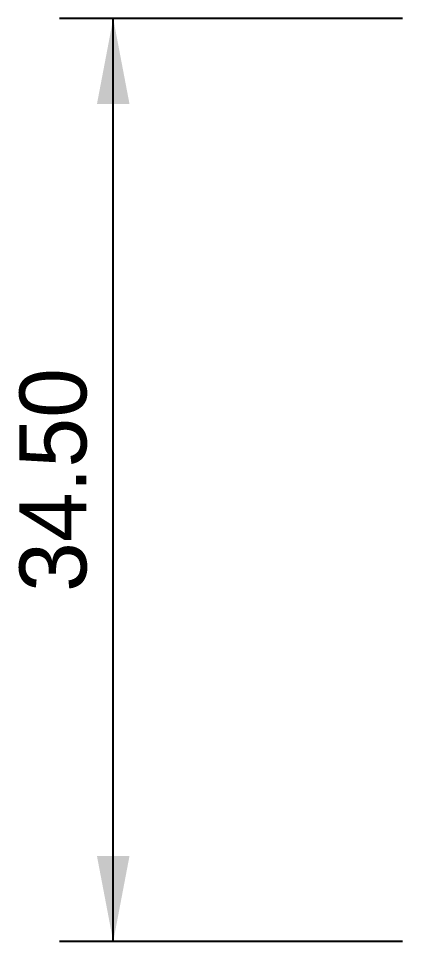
# Model space of a CAD drawing. Header units: millimetres. Extents: x 5 to 430, y 5 to 292.
# Drawn here: x 176.02 to 190.36, y 115.46 to 149.96 of the extents above; entities that cross this region are included whole.
import ezdxf
from ezdxf.enums import TextEntityAlignment as Align

# ---------------------------------------------------------------- set-up
doc = ezdxf.new("R2010")
doc.units = ezdxf.units.MM
doc.layers.add('DIM', color=3, linetype='CONTINUOUS')
doc.layers.add('TEXT', color=3, linetype='CONTINUOUS')

msp = doc.modelspace()

# ---------------------------------------------------------------- linework, layer by layer
at = {"layer": 'DIM'}
for p, q in [((190.356583, 149.956343), (177.556583, 149.956343)), ((179.556583, 115.456823), (179.556583, 149.956343)), ((190.356583, 115.456823), (177.556583, 115.456823))]:
    msp.add_line(p, q, dxfattribs=at)
for points in [[(179.556583, 149.956343), (178.948583, 146.756343), (180.164583, 146.756343)], [(179.556583, 115.456823), (180.164583, 118.656823), (178.948583, 118.656823)]]:
    msp.add_solid(points, dxfattribs=at)

# ---------------------------------------------------------------- texts
at = {"layer": 'TEXT'}
msp.add_text('34.50', height=2.5, rotation=90, dxfattribs=at).set_placement((178.556583, 132.706583), align=Align.CENTER)

doc.saveas('drawing.dxf')
